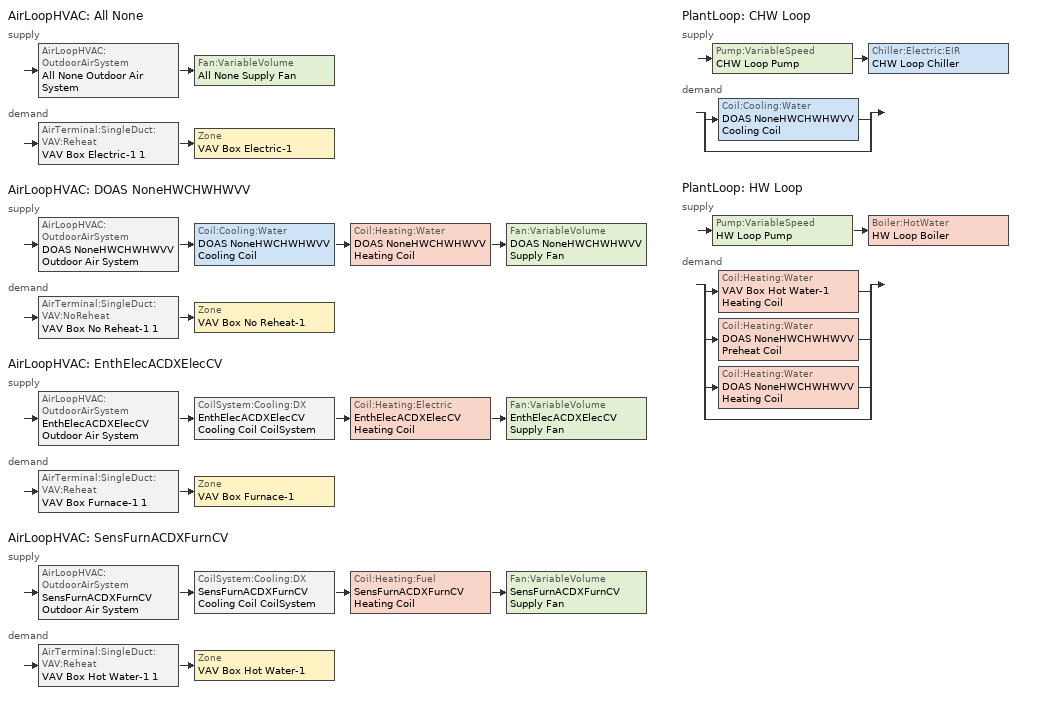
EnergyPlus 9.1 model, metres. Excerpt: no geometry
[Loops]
AirLoopHVAC 'All None'
 supply: AirLoopHVAC:OutdoorAirSystem 'All None Outdoor Air System' > Fan:VariableVolume 'All None Supply Fan'
 demand: AirTerminal:SingleDuct:VAV:Reheat 'VAV Box Electric-1 1' > Zone 'VAV Box Electric-1'
AirLoopHVAC 'DOAS NoneHWCHWHWVV'
 supply: AirLoopHVAC:OutdoorAirSystem 'DOAS NoneHWCHWHWVV Outdoor Air System' > Coil:Cooling:Water 'DOAS NoneHWCHWHWVV Cooling Coil' > Coil:Heating:Water 'DOAS NoneHWCHWHWVV Heating Coil' > Fan:VariableVolume 'DOAS NoneHWCHWHWVV Supply Fan'
 demand: AirTerminal:SingleDuct:VAV:NoReheat 'VAV Box No Reheat-1 1' > Zone 'VAV Box No Reheat-1'
AirLoopHVAC 'EnthElecACDXElecCV'
 supply: AirLoopHVAC:OutdoorAirSystem 'EnthElecACDXElecCV Outdoor Air System' > CoilSystem:Cooling:DX 'EnthElecACDXElecCV Cooling Coil CoilSystem' > Coil:Heating:Electric 'EnthElecACDXElecCV Heating Coil' > Fan:VariableVolume 'EnthElecACDXElecCV Supply Fan'
 demand: AirTerminal:SingleDuct:VAV:Reheat 'VAV Box Furnace-1 1' > Zone 'VAV Box Furnace-1'
AirLoopHVAC 'SensFurnACDXFurnCV'
 supply: AirLoopHVAC:OutdoorAirSystem 'SensFurnACDXFurnCV Outdoor Air System' > CoilSystem:Cooling:DX 'SensFurnACDXFurnCV Cooling Coil CoilSystem' > Coil:Heating:Fuel 'SensFurnACDXFurnCV Heating Coil' > Fan:VariableVolume 'SensFurnACDXFurnCV Supply Fan'
 demand: AirTerminal:SingleDuct:VAV:Reheat 'VAV Box Hot Water-1 1' > Zone 'VAV Box Hot Water-1'
PlantLoop 'CHW Loop'
 supply: Pump:VariableSpeed 'CHW Loop Pump' > Chiller:Electric:EIR 'CHW Loop Chiller'
 demand: split
  | Coil:Cooling:Water 'DOAS NoneHWCHWHWVV Cooling Coil'
  | bypass
PlantLoop 'HW Loop'
 supply: Pump:VariableSpeed 'HW Loop Pump' > Boiler:HotWater 'HW Loop Boiler'
 demand: split
  | Coil:Heating:Water 'VAV Box Hot Water-1 Heating Coil'
  | Coil:Heating:Water 'DOAS NoneHWCHWHWVV Preheat Coil'
  | Coil:Heating:Water 'DOAS NoneHWCHWHWVV Heating Coil'
  | bypass
[ZoneControl:Thermostat] Control Object Type 1=ThermostatSetpoint:DualSetpoint
Name | Zone or ZoneList | Control Type Schedule | Control Name 1
VAV Box Electric-1 Thermostat | VAV Box Electric-1 | VAV Box Electric-1 Thermostat Schedule | Thermostat Setpoint Dual Setpoint 2
VAV Box Furnace-1 Thermostat | VAV Box Furnace-1 | VAV Box Furnace-1 Thermostat Schedule | Thermostat Setpoint Dual Setpoint 3
VAV Box Hot Water-1 Thermostat | VAV Box Hot Water-1 | VAV Box Hot Water-1 Thermostat Schedule | Thermostat Setpoint Dual Setpoint 1
VAV Box No Reheat-1 Thermostat | VAV Box No Reheat-1 | VAV Box No Reheat-1 Thermostat Schedule | Thermostat Setpoint Dual Setpoint 4
[ThermostatSetpoint:DualSetpoint]
Name | Heating Setpoint Temperature Schedule | Cooling Setpoint Temperature Schedule
Thermostat Setpoint Dual Setpoint 2 | VAV Box Electric-1 Htg Setpoint Schedule with Setback | VAV Box Electric-1 Clg Setpoint Schedule with Setback
Thermostat Setpoint Dual Setpoint 3 | VAV Box Furnace-1 Htg Setpoint Schedule with Setback | VAV Box Furnace-1 Clg Setpoint Schedule with Setback
Thermostat Setpoint Dual Setpoint 1 | VAV Box Hot Water-1 Htg Setpoint Schedule with Setback | VAV Box Hot Water-1 Clg Setpoint Schedule with Setback
Thermostat Setpoint Dual Setpoint 4 | VAV Box No Reheat-1 Htg Setpoint Schedule with Setback | VAV Box No Reheat-1 Clg Setpoint Schedule with Setback
[AirTerminal:SingleDuct:VAV:Reheat] Availability Schedule=Always On Discrete; Maximum Air Flow Rate {m3/s}=Autosize; Zone Minimum Air Flow Input Method=Constant; Constant Minimum Air Flow Fraction=0.3; Fixed Minimum Air Flow Rate {m3/s}=0; Maximum Hot Water or Steam Flow Rate {m3/s}=Autosize; Minimum Hot Water or Steam Flow Rate {m3/s}=0; Convergence Tolerance=0.001; Damper Heating Action=Normal; Maximum Flow per Zone Floor Area During Reheat {m3/s-m2}=Autocalculate; Maximum Flow Fraction During Reheat=Autocalculate; Maximum Reheat Air Temperature {C}=35
Name | Reheat Coil | Design Specification Outdoor Air Object
VAV Box Electric-1 1 | VAV Box Electric-1 Heating Coil | Space 1_ventilation
VAV Box Furnace-1 1 | VAV Box Furnace-1 Heating Coil | Space 2_ventilation
VAV Box Hot Water-1 1 | VAV Box Hot Water-1 Heating Coil | Analytical Space 1_ventilation
[Coil:Heating:Electric] Availability Schedule=Always On Discrete; Efficiency=1; Nominal Capacity {W}=Autosize
VAV Box Electric-1 Heating Coil; PTAC Elec-1 Heating Coil; EnthElecACDXElecCV Preheat Coil; EnthElecACDXElecCV Heating Coil
[Zone equipment]
VAV Box Electric-1: VAV Box Electric-1 1
VAV Box Furnace-1: VAV Box Furnace-1 1
VAV Box Hot Water-1: VAV Box Hot Water-1 1
VAV Box No Reheat-1: VAV Box No Reheat-1 1, PTAC Elec-1
[Sizing:Zone] Zone Cooling Design Supply Air Temperature Input Method=SupplyAirTemperature; Zone Cooling Design Supply Air Temperature {C}=12.7778; Zone Cooling Design Supply Air Temperature Difference {deltaC}=11.11; Zone Heating Design Supply Air Temperature Input Method=SupplyAirTemperature; Zone Heating Design Supply Air Temperature {C}=40; Zone Heating Design Supply Air Temperature Difference {deltaC}=11.11; Zone Cooling Design Supply Air Humidity Ratio {kgWater/kgDryAir}=0.0085; Zone Heating Design Supply Air Humidity Ratio {kgWater/kgDryAir}=0.005; Cooling Design Air Flow Method=DesignDay; Cooling Design Air Flow Rate {m3/s}=0; Cooling Minimum Air Flow per Zone Floor Area {m3/s-m2}=0.000762; Cooling Minimum Air Flow {m3/s}=0; Cooling Minimum Air Flow Fraction=0; Heating Design Air Flow Method=DesignDay; Heating Design Air Flow Rate {m3/s}=0; Heating Maximum Air Flow per Zone Floor Area {m3/s-m2}=0.002032; Heating Maximum Air Flow {m3/s}=0.141576; Heating Maximum Air Flow Fraction=0.3
Name | Design Specification Outdoor Air Object | Design Specification Zone Air Distribution Object | Account for Dedicated Outdoor Air System | Dedicated Outdoor Air System Control Strategy | Dedicated Outdoor Air Low Setpoint Temperature for Design {C} | Dedicated Outdoor Air High Setpoint Temperature for Design {C}
VAV Box Electric-1 | Space 1_ventilation | VAV Box Electric-1 Design Spec Zone Air Dist | No
VAV Box Furnace-1 | Space 2_ventilation | VAV Box Furnace-1 Design Spec Zone Air Dist | No
VAV Box Hot Water-1 | Analytical Space 1_ventilation | VAV Box Hot Water-1 Design Spec Zone Air Dist | No
VAV Box No Reheat-1 | Space 3_ventilation | VAV Box No Reheat-1 Design Spec Zone Air Dist | Yes | ColdSupplyAir | 12.7778 | 15.5556
[DesignSpecification:ZoneAirDistribution] Zone Air Distribution Effectiveness in Cooling Mode=1; Zone Air Distribution Effectiveness in Heating Mode=1
VAV Box Electric-1 Design Spec Zone Air Dist; VAV Box Furnace-1 Design Spec Zone Air Dist; VAV Box Hot Water-1 Design Spec Zone Air Dist; VAV Box No Reheat-1 Design Spec Zone Air Dist
[Controller:MechanicalVentilation] Availability Schedule=Always On Discrete; Demand Controlled Ventilation=Yes; System Outdoor Air Method=ZoneSum
Name | Zone Name 1 | Design Specification Outdoor Air Object Name 1 | Design Specification Zone Air Distribution Object Name 1
All None Controller Mechanical Ventilation | VAV Box Electric-1 | Space 1_ventilation | VAV Box Electric-1 Design Spec Zone Air Dist
EnthElecACDXElecCV Controller Mechanical Ventilation | VAV Box Furnace-1 | Space 2_ventilation | VAV Box Furnace-1 Design Spec Zone Air Dist
SensFurnACDXFurnCV Controller Mechanical Ventilation | VAV Box Hot Water-1 | Analytical Space 1_ventilation | VAV Box Hot Water-1 Design Spec Zone Air Dist
DOAS NoneHWCHWHWVV Controller Mechanical Ventilation | VAV Box No Reheat-1 | Space 3_ventilation | VAV Box No Reheat-1 Design Spec Zone Air Dist
[DesignSpecification:OutdoorAir] Outdoor Air Method=Sum; Outdoor Air Flow per Zone {m3/s}=0; Outdoor Air Flow Air Changes per Hour {1/hr}=0
Name | Outdoor Air Flow per Person {m3/s-person} | Outdoor Air Flow per Zone Floor Area {m3/s-m2}
Space 1_ventilation | 0.00353961 | 0.0003048
Space 2_ventilation | 0.00353961 | 0.0009144
Analytical Space 1_ventilation; Space 3_ventilation | 0.00235974 | 0.0003048
[Coil:Heating:Fuel] Availability Schedule=Always On Discrete; Fuel Type=NaturalGas; Burner Efficiency=0.8; Nominal Capacity {W}=AutoSize; Parasitic Electric Load {W}=0; Parasitic Fuel Load {W}=0
VAV Box Furnace-1 Heating Coil; SensFurnACDXFurnCV Preheat Coil; SensFurnACDXFurnCV Heating Coil
[Coil:Heating:Water] Availability Schedule=Always On Discrete; U-Factor Times Area Value {W/K}=Autosize; Maximum Water Flow Rate {m3/s}=Autosize; Performance Input Method=UFactorTimesAreaAndDesignWaterFlowRate; Rated Capacity {W}=Autosize; Rated Inlet Water Temperature {C}=60; Rated Outlet Water Temperature {C}=43.3333; Rated Ratio for Air and Water Convection=0.5
Name | Rated Inlet Air Temperature {C} | Rated Outlet Air Temperature {C}
VAV Box Hot Water-1 Heating Coil | 12.7778 | 40
DOAS NoneHWCHWHWVV Preheat Coil | -17.4 | 4
DOAS NoneHWCHWHWVV Heating Coil | 4 | 15.5556
[AirTerminal:SingleDuct:VAV:NoReheat]
VAV Box No Reheat-1 1: Availability Schedule=Always On Discrete; Maximum Air Flow Rate {m3/s}=Autosize; Zone Minimum Air Flow Input Method=Constant; Constant Minimum Air Flow Fraction=0.3; Fixed Minimum Air Flow Rate {m3/s}=Autosize; Design Specification Outdoor Air Object=Space 3_ventilation
[ZoneHVAC:PackagedTerminalAirConditioner]
PTAC Elec-1: Availability Schedule=Always On Discrete; Cooling Supply Air Flow Rate {m3/s}=Autosize; Heating Supply Air Flow Rate {m3/s}=Autosize; No Load Supply Air Flow Rate {m3/s}=Autosize; Cooling Outdoor Air Flow Rate {m3/s}=Autosize; Heating Outdoor Air Flow Rate {m3/s}=Autosize; No Load Outdoor Air Flow Rate {m3/s}=Autosize; Supply Air Fan=PTAC Elec-1 + Fan; Heating Coil=PTAC Elec-1 Heating Coil; Cooling Coil=PTAC Elec-1 + Cooling Coil; Fan Placement=DrawThrough
[Fan:ConstantVolume]
PTAC Elec-1 + Fan: Availability Schedule=Always On Discrete; Fan Total Efficiency=0.7; Pressure Rise {Pa}=250; Maximum Flow Rate {m3/s}=AutoSize; Motor Efficiency=0.9; Motor In Airstream Fraction=1
[Coil:Cooling:DX:SingleSpeed] Availability Schedule=Always On Discrete; Gross Rated Total Cooling Capacity {W}=Autosize; Gross Rated Sensible Heat Ratio=Autosize; Gross Rated Cooling COP {W/W}=3; Rated Air Flow Rate {m3/s}=Autosize; Rated Evaporator Fan Power Per Volume Flow Rate {W/(m3/s)}=773.3; Condenser Type=AirCooled; Evaporative Condenser Effectiveness=0; Evaporative Condenser Air Flow Rate {m3/s}=Autosize; Evaporative Condenser Pump Rated Power Consumption {W}=Autosize; Crankcase Heater Capacity {W}=0; Maximum Outdoor Dry-Bulb Temperature for Crankcase Heater Operation {C}=0; Basin Heater Capacity {W/K}=0; Basin Heater Setpoint Temperature {C}=10
Name | Total Cooling Capacity Function of Temperature Curve | Total Cooling Capacity Function of Flow Fraction Curve | Energy Input Ratio Function of Temperature Curve | Energy Input Ratio Function of Flow Fraction Curve | Part Load Fraction Correlation Curve
PTAC Elec-1 + Cooling Coil | Curve Biquadratic 7 | Curve Quadratic 8 | Curve Biquadratic 8 | Curve Quadratic 9 | Curve Quadratic 10
EnthElecACDXElecCV Cooling Coil | Curve Biquadratic 3 | Curve Quadratic 2 | Curve Biquadratic 4 | Curve Quadratic 3 | Curve Quadratic 4
SensFurnACDXFurnCV Cooling Coil | Curve Biquadratic 5 | Curve Quadratic 5 | Curve Biquadratic 6 | Curve Quadratic 6 | Curve Quadratic 7
[AirLoopHVAC] Design Supply Air Flow Rate {m3/s}=AutoSize
All None; DOAS NoneHWCHWHWVV; EnthElecACDXElecCV; SensFurnACDXFurnCV
[Sizing:System] Design Outdoor Air Flow Rate {m3/s}=Autosize; Preheat Design Temperature {C}=4; Preheat Design Humidity Ratio {kgWater/kgDryAir}=0.005; Precool Design Temperature {C}=12.8; Precool Design Humidity Ratio {kgWater/kgDryAir}=0.008; Central Cooling Design Supply Air Temperature {C}=12.7778; Type of Zone Sum to Use=Coincident; Central Cooling Design Supply Air Humidity Ratio {kgWater/kgDryAir}=0.0085; Central Heating Design Supply Air Humidity Ratio {kgWater/kgDryAir}=0.005; Cooling Supply Air Flow Rate Method=DesignDay; Cooling Supply Air Flow Rate {m3/s}=0; Cooling Supply Air Flow Rate Per Floor Area {m3/s-m2}=0.00996765; Cooling Fraction of Autosized Cooling Supply Air Flow Rate=1; Cooling Supply Air Flow Rate Per Unit Cooling Capacity {m3/s-W}=3.94755e-05; Heating Supply Air Flow Rate Method=DesignDay; Heating Supply Air Flow Rate {m3/s}=0; Heating Supply Air Flow Rate Per Floor Area {m3/s-m2}=0.00996765; Heating Fraction of Autosized Heating Supply Air Flow Rate=1; Heating Fraction of Autosized Cooling Supply Air Flow Rate=1; Heating Supply Air Flow Rate Per Unit Heating Capacity {m3/s-W}=3.15882e-05; System Outdoor Air Method=ZoneSum; Zone Maximum Outdoor Air Fraction=1; Cooling Design Capacity Method=CoolingDesignCapacity; Cooling Design Capacity {W}=Autosize; Cooling Design Capacity Per Floor Area {W/m2}=234.7; Fraction of Autosized Cooling Design Capacity=1; Heating Design Capacity Method=HeatingDesignCapacity; Heating Design Capacity {W}=Autosize; Heating Design Capacity Per Floor Area {W/m2}=157; Fraction of Autosized Heating Design Capacity=1; Central Cooling Capacity Control Method=OnOff
Name | Type of Load to Size On | Central Heating Maximum System Air Flow Ratio | Central Heating Design Supply Air Temperature {C} | 100% Outdoor Air in Cooling | 100% Outdoor Air in Heating
All None; EnthElecACDXElecCV; SensFurnACDXFurnCV | Sensible | 0.3 | 12.7778 | No | No
DOAS NoneHWCHWHWVV | VentilationRequirement | Autosize | 15.5556 | Yes | Yes
[Controller:OutdoorAir] Minimum Outdoor Air Flow Rate {m3/s}=0; Maximum Outdoor Air Flow Rate {m3/s}=Autosize; Economizer Control Action Type=ModulateFlow; Economizer Maximum Limit Dry-Bulb Temperature {C}=28; Economizer Maximum Limit Enthalpy {J/kg}=64000; Economizer Minimum Limit Dry-Bulb Temperature {C}=-100; Lockout Type=NoLockout; Minimum Limit Type=FixedMinimum; High Humidity Control=No; Control High Indoor Humidity Based on Outdoor Humidity Ratio=Yes; Heat Recovery Bypass Control Type=BypassWhenWithinEconomizerLimits
Name | Economizer Control Type | Mechanical Ventilation Controller | Minimum Fraction of Outdoor Air Schedule
All None Controller Outdoor Air | DifferentialEnthalpy | All None Controller Mechanical Ventilation
DOAS NoneHWCHWHWVV Controller Outdoor Air | NoEconomizer | DOAS NoneHWCHWHWVV Controller Mechanical Ventilation | Always On Discrete
EnthElecACDXElecCV Controller Outdoor Air | DifferentialEnthalpy | EnthElecACDXElecCV Controller Mechanical Ventilation
SensFurnACDXFurnCV Controller Outdoor Air | DifferentialEnthalpy | SensFurnACDXFurnCV Controller Mechanical Ventilation
[SetpointManager:MixedAir] Control Variable=Temperature
Node 24 OS Default SPM; Node 60 OS Default SPM; Node 59 OS Default SPM; Node 58 OS Default SPM; Node 37 OS Default SPM; Node 34 OS Default SPM; Node 33 OS Default SPM; Node 32 OS Default SPM; Node 50 OS Default SPM; Node 47 OS Default SPM; Node 46 OS Default SPM; Node 45 OS Default SPM
[Fan:VariableVolume] Fan Total Efficiency=0.6; Pressure Rise {Pa}=996; Maximum Flow Rate {m3/s}=AutoSize; Fan Power Minimum Flow Rate Input Method=FixedFlowRate; Fan Power Minimum Flow Fraction=0.3; Fan Power Minimum Air Flow Rate {m3/s}=0; Motor Efficiency=0.94; Motor In Airstream Fraction=1; Fan Power Coefficient 1=0.0407599; Fan Power Coefficient 2=0.088045; Fan Power Coefficient 3=-0.0729261; Fan Power Coefficient 4=0.94374; Fan Power Coefficient 5=0
Name | Availability Schedule
All None Supply Fan | All None Occ Sch
DOAS NoneHWCHWHWVV Supply Fan | DOAS NoneHWCHWHWVV Occ Sch
EnthElecACDXElecCV Supply Fan | EnthElecACDXElecCV Occ Sch
SensFurnACDXFurnCV Supply Fan | SensFurnACDXFurnCV Occ Sch
[SetpointManager:Warmest] Control Variable=Temperature; Minimum Setpoint Temperature {C}=12.7778; Maximum Setpoint Temperature {C}=18.33333; Strategy=MaximumTemperature
Name | HVAC Air Loop
All None Setpoint Manager | All None
EnthElecACDXElecCV Setpoint Manager | EnthElecACDXElecCV
SensFurnACDXFurnCV Setpoint Manager | SensFurnACDXFurnCV
[Controller:WaterCoil] Control Variable=Temperature; Actuator Variable=Flow; Controller Convergence Tolerance {deltaC}=Autosize; Maximum Actuated Flow {m3/s}=Autosize; Minimum Actuated Flow {m3/s}=0
Name | Action
Controller Water Coil 2 | Reverse
Controller Water Coil 3; Controller Water Coil 1 | Normal
[SetpointManager:Scheduled] Control Variable=Temperature
Name | Schedule
Setpoint Manager Scheduled 3 | Schedule Constant 3
DOAS NoneHWCHWHWVV Setpoint Manager | DOAS NoneHWCHWHWVV Air Supply Temperature Schedule
Setpoint Manager Scheduled 1 | Schedule Constant 1
Setpoint Manager Scheduled 2 | Schedule Constant 2
CHW Loop Setpoint Manager | CHW Loop Temp Schedule
HW Loop Setpoint Manager | HW Loop Temp Schedule
[Coil:Cooling:Water]
DOAS NoneHWCHWHWVV Cooling Coil: Availability Schedule=Always On Discrete; Design Water Flow Rate {m3/s}=Autosize; Design Air Flow Rate {m3/s}=Autosize; Design Inlet Water Temperature {C}=Autosize; Design Inlet Air Temperature {C}=Autosize; Design Outlet Air Temperature {C}=Autosize; Design Inlet Air Humidity Ratio {kgWater/kgDryAir}=Autosize; Design Outlet Air Humidity Ratio {kgWater/kgDryAir}=Autosize; Type of Analysis=SimpleAnalysis; Heat Exchanger Configuration=CrossFlow
[HeatExchanger:AirToAir:SensibleAndLatent] Availability Schedule=Always On Discrete; Nominal Supply Air Flow Rate {m3/s}=Autosize; Sensible Effectiveness at 100% Heating Air Flow=0.76; Sensible Effectiveness at 75% Heating Air Flow=0.81; Sensible Effectiveness at 100% Cooling Air Flow=0.76; Sensible Effectiveness at 75% Cooling Air Flow=0.81; Nominal Electric Power {W}=0; Supply Air Outlet Temperature Control=Yes; Heat Exchanger Type=Plate; Frost Control Type=None; Threshold Temperature {C}=1.7; Economizer Lockout=Yes
Name | Latent Effectiveness at 100% Heating Air Flow | Latent Effectiveness at 75% Heating Air Flow | Latent Effectiveness at 100% Cooling Air Flow | Latent Effectiveness at 75% Cooling Air Flow
EnthElecACDXElecCV Heat Exchanger | 0.68 | 0.73 | 0.68 | 0.73
SensFurnACDXFurnCV Heat Exchanger | 0 | 0 | 0 | 0
[CoilSystem:Cooling:DX] Availability Schedule=Always On Discrete
Name | Cooling Coil
EnthElecACDXElecCV Cooling Coil CoilSystem | EnthElecACDXElecCV Cooling Coil
SensFurnACDXFurnCV Cooling Coil CoilSystem | SensFurnACDXFurnCV Cooling Coil
[PlantLoop] Fluid Type=Water; Maximum Loop Temperature {C}=100; Minimum Loop Temperature {C}=0; Maximum Loop Flow Rate {m3/s}=Autosize; Minimum Loop Flow Rate {m3/s}=0; Plant Loop Volume {m3}=Autocalculate; Load Distribution Scheme=Optimal; Plant Loop Demand Calculation Scheme=SingleSetpoint
Name | Plant Equipment Operation Scheme
CHW Loop | CHW Loop Operation Schemes
HW Loop | HW Loop Operation Schemes
[Sizing:Plant] Sizing Option=NonCoincident; Zone Timesteps in Averaging Window=1; Coincident Sizing Factor Mode=None
Name | Loop Type | Design Loop Exit Temperature {C} | Loop Design Temperature Difference {deltaC}
CHW Loop | Cooling | 6.666667 | 8.88889
HW Loop | Heating | 60 | 16.6667
[Pump:VariableSpeed] Design Maximum Flow Rate {m3/s}=Autosize; Design Pump Head {Pa}=179344; Design Power Consumption {W}=Autosize; Motor Efficiency=0.9; Fraction of Motor Inefficiencies to Fluid Stream=0; Coefficient 1 of the Part Load Performance Curve=0; Coefficient 4 of the Part Load Performance Curve=0; Design Minimum Flow Rate {m3/s}=0; Pump Control Type=Intermittent; Skin Loss Radiative Fraction=0.5; Design Power Sizing Method=PowerPerFlowPerPressure; Design Electric Power per Unit Flow Rate {W/(m3/s)}=348701.1; Design Shaft Power per Unit Flow Rate per Unit Head=1.28205; Design Minimum Flow Rate Fraction=0
Name | Coefficient 2 of the Part Load Performance Curve | Coefficient 3 of the Part Load Performance Curve
CHW Loop Pump | 0 | 1
HW Loop Pump | 1 | 0
[Chiller:Electric:EIR]
CHW Loop Chiller: Reference Capacity {W}=Autosize; Reference COP {W/W}=5.5; Reference Leaving Chilled Water Temperature {C}=6.666667; Reference Entering Condenser Fluid Temperature {C}=35; Reference Chilled Water Flow Rate {m3/s}=Autosize; Reference Condenser Fluid Flow Rate {m3/s}=Autosize; Cooling Capacity Function of Temperature Curve=Curve Biquadratic 1; Electric Input to Cooling Output Ratio Function of Temperature Curve=Curve Biquadratic 2; Electric Input to Cooling Output Ratio Function of Part Load Ratio Curve=Curve Quadratic 1; Minimum Part Load Ratio=0.15; Maximum Part Load Ratio=1; Optimum Part Load Ratio=1; Minimum Unloading Ratio=0.25; Condenser Type=AirCooled; Condenser Fan Power Ratio {W/W}=0; Fraction of Compressor Electric Consumption Rejected by Condenser=1; Leaving Chilled Water Lower Temperature Limit {C}=2; Chiller Flow Mode=LeavingSetpointModulated; Sizing Factor=1
[PlantEquipmentOperationSchemes] Control Scheme Schedule Name 1=Always On Discrete
Name | Control Scheme Object Type 1 | Control Scheme Name 1
CHW Loop Operation Schemes | PlantEquipmentOperation:CoolingLoad | CHW Loop Cooling Operation Scheme
HW Loop Operation Schemes | PlantEquipmentOperation:HeatingLoad | HW Loop Heating Operation Scheme
[PlantEquipmentOperation:CoolingLoad]
CHW Loop Cooling Operation Scheme: Load Range Lower Limit 1 {W}=0; Load Range Upper Limit 1 {W}=1000000000; Range Equipment List Name 1=CHW Loop Cooling Equipment List
[PlantEquipmentList]
CHW Loop Cooling Equipment List: Chiller:Electric:EIR, CHW Loop Chiller
HW Loop Heating Equipment List: Boiler:HotWater, HW Loop Boiler
[Boiler:HotWater]
HW Loop Boiler: Fuel Type=NaturalGas; Nominal Capacity {W}=Autosize; Nominal Thermal Efficiency=0.92; Efficiency Curve Temperature Evaluation Variable=LeavingBoiler; Design Water Flow Rate {m3/s}=Autosize; Minimum Part Load Ratio=0; Maximum Part Load Ratio=1.2; Optimum Part Load Ratio=1; Water Outlet Upper Temperature Limit {C}=95; Boiler Flow Mode=LeavingSetpointModulated; Parasitic Electric Load {W}=0; Sizing Factor=1
[PlantEquipmentOperation:HeatingLoad]
HW Loop Heating Operation Scheme: Load Range Lower Limit 1 {W}=0; Load Range Upper Limit 1 {W}=1000000000; Range Equipment List Name 1=HW Loop Heating Equipment List
[Schedule:Day:Interval]
Schedule Day 59; Schedule Day 58; Schedule Day 57; Schedule Day 61; Schedule Day 60; Schedule Day 37; Schedule Day 36; Schedule Day 35; Schedule Day 39; Schedule Day 38; Schedule Day 103; Schedule Day 102; Schedule Day 101; Schedule Day 105; Schedule Day 104: No, 05:30, 18.3333, 22:00, 21.1111, 24:00, 18.3333
Schedule Day 56; Schedule Day 78; Schedule Day 34; Schedule Day 100: No, 05:30, 18.3333, 16:00, 21.1111, 24:00, 18.3333
Schedule Day 55; Schedule Day 77; Schedule Day 33; Schedule Day 99: No, 24:00, 18.3333
Schedule Day 52; htg_VAV Box Electric-1 Summer Design Day; htg_VAV Box Electric-1 Winter Design Day; Schedule Day 74; htg_VAV Box Furnace-1 Summer Design Day; htg_VAV Box Furnace-1 Winter Design Day; Schedule Day 30; htg_VAV Box Hot Water-1 Summer Design Day; htg_VAV Box Hot Water-1 Winter Design Day; Schedule Day 96; htg_VAV Box No Reheat-1 Summer Design Day; htg_VAV Box No Reheat-1 Winter Design Day: No, 24:00, 21.1111
Schedule Day 69; Schedule Day 68; Schedule Day 67; Schedule Day 71; Schedule Day 70; Schedule Day 47; Schedule Day 46; Schedule Day 45; Schedule Day 49; Schedule Day 48; Schedule Day 113; Schedule Day 112; Schedule Day 111; Schedule Day 115; Schedule Day 114: No, 05:30, 26.1111, 22:00, 23.3333, 24:00, 26.1111
Schedule Day 66; Schedule Day 88; Schedule Day 44; Schedule Day 110: No, 05:30, 26.1111, 16:00, 23.3333, 24:00, 26.1111
Schedule Day 65; Schedule Day 87; Schedule Day 43; Schedule Day 109: No, 24:00, 26.1111
Schedule Day 62; clg_VAV Box Electric-1 Summer Design Day; clg_VAV Box Electric-1 Winter Design Day; Schedule Day 84; clg_VAV Box Furnace-1 Summer Design Day; clg_VAV Box Furnace-1 Winter Design Day; Schedule Day 40; clg_VAV Box Hot Water-1 Summer Design Day; clg_VAV Box Hot Water-1 Winter Design Day; Schedule Day 106; clg_VAV Box No Reheat-1 Summer Design Day; clg_VAV Box No Reheat-1 Winter Design Day: No, 24:00, 23.3333
Schedule Day 81; Schedule Day 80; Schedule Day 79; Schedule Day 83; Schedule Day 82: No, 01:30, 21.1111, 07:00, 18.3333, 24:00, 21.1111
Schedule Day 91; Schedule Day 90; Schedule Day 89; Schedule Day 93; Schedule Day 92: No, 01:30, 23.3333, 07:00, 26.1111, 24:00, 23.3333
All None Occ Sch Default; All None Occ Sch Summer Design Day; All None Occ Sch Winter Design Day; DOAS NoneHWCHWHWVV Occ Sch Default; DOAS NoneHWCHWHWVV Occ Sch Summer Design Day; DOAS NoneHWCHWHWVV Occ Sch Winter Design Day; EnthElecACDXElecCV Occ Sch Default; EnthElecACDXElecCV Occ Sch Summer Design Day; EnthElecACDXElecCV Occ Sch Winter Design Day; SensFurnACDXFurnCV Occ Sch Default; SensFurnACDXFurnCV Occ Sch Summer Design Day; SensFurnACDXFurnCV Occ Sch Winter Design Day: No, 24:00, 1
All None Occ Sch Friday; All None Occ Sch Monday; All None Occ Sch Thursday; All None Occ Sch Tuesday; All None Occ Sch Wednesday; DOAS NoneHWCHWHWVV Occ Sch Friday; DOAS NoneHWCHWHWVV Occ Sch Monday; DOAS NoneHWCHWHWVV Occ Sch Thursday; DOAS NoneHWCHWHWVV Occ Sch Tuesday; DOAS NoneHWCHWHWVV Occ Sch Wednesday; SensFurnACDXFurnCV Occ Sch Friday; SensFurnACDXFurnCV Occ Sch Monday; SensFurnACDXFurnCV Occ Sch Thursday; SensFurnACDXFurnCV Occ Sch Tuesday; SensFurnACDXFurnCV Occ Sch Wednesday: No, 07:00, 0, 22:00, 1, 24:00, 0
All None Occ Sch Saturday; DOAS NoneHWCHWHWVV Occ Sch Saturday; EnthElecACDXElecCV Occ Sch Saturday; SensFurnACDXFurnCV Occ Sch Saturday: No, 07:00, 0, 16:00, 1, 24:00, 0
All None Occ Sch Sunday; DOAS NoneHWCHWHWVV Occ Sch Sunday; EnthElecACDXElecCV Occ Sch Sunday; SensFurnACDXFurnCV Occ Sch Sunday: No, 24:00, 0
CHW Loop Schedule Default: No, 24:00, 6.666667
DOAS NoneHWCHWHWVV Air Supply Temperature Schedule Default: No, 24:00, 12.7778
EnthElecACDXElecCV Occ Sch Friday; EnthElecACDXElecCV Occ Sch Monday; EnthElecACDXElecCV Occ Sch Thursday; EnthElecACDXElecCV Occ Sch Tuesday; EnthElecACDXElecCV Occ Sch Wednesday: No, 03:00, 1, 07:00, 0, 24:00, 1
HW Loop Schedule Default: No, 24:00, 60
[Schedule:Week:Daily]
VAV Box Electric-1 Htg Setpoint Schedule with Setback Week Rule - Jan1-Jan4: Schedule Day 52, Schedule Day 52, Schedule Day 52, Schedule Day 59, Schedule Day 58, Schedule Day 57, Schedule Day 56, Schedule Day 52, htg_VAV Box Electric-1 Summer Design Day, htg_VAV Box Electric-1 Winter Design Day, Schedule Day 52, Schedule Day 52
VAV Box Electric-1 Htg Setpoint Schedule with Setback Week Rule - Jan5-Dec31: Schedule Day 55, Schedule Day 61, Schedule Day 60, Schedule Day 59, Schedule Day 58, Schedule Day 57, Schedule Day 56, Schedule Day 52, htg_VAV Box Electric-1 Summer Design Day, htg_VAV Box Electric-1 Winter Design Day, Schedule Day 52, Schedule Day 52
VAV Box Electric-1 Clg Setpoint Schedule with Setback Week Rule - Jan1-Jan4: Schedule Day 62, Schedule Day 62, Schedule Day 62, Schedule Day 69, Schedule Day 68, Schedule Day 67, Schedule Day 66, Schedule Day 62, clg_VAV Box Electric-1 Summer Design Day, clg_VAV Box Electric-1 Winter Design Day, Schedule Day 62, Schedule Day 62
VAV Box Electric-1 Clg Setpoint Schedule with Setback Week Rule - Jan5-Dec31: Schedule Day 65, Schedule Day 71, Schedule Day 70, Schedule Day 69, Schedule Day 68, Schedule Day 67, Schedule Day 66, Schedule Day 62, clg_VAV Box Electric-1 Summer Design Day, clg_VAV Box Electric-1 Winter Design Day, Schedule Day 62, Schedule Day 62
VAV Box Furnace-1 Htg Setpoint Schedule with Setback Week Rule - Jan1-Jan4: Schedule Day 74, Schedule Day 74, Schedule Day 74, Schedule Day 81, Schedule Day 80, Schedule Day 79, Schedule Day 78, Schedule Day 74, htg_VAV Box Furnace-1 Summer Design Day, htg_VAV Box Furnace-1 Winter Design Day, Schedule Day 74, Schedule Day 74
VAV Box Furnace-1 Htg Setpoint Schedule with Setback Week Rule - Jan5-Dec31: Schedule Day 77, Schedule Day 83, Schedule Day 82, Schedule Day 81, Schedule Day 80, Schedule Day 79, Schedule Day 78, Schedule Day 74, htg_VAV Box Furnace-1 Summer Design Day, htg_VAV Box Furnace-1 Winter Design Day, Schedule Day 74, Schedule Day 74
VAV Box Furnace-1 Clg Setpoint Schedule with Setback Week Rule - Jan1-Jan4: Schedule Day 84, Schedule Day 84, Schedule Day 84, Schedule Day 91, Schedule Day 90, Schedule Day 89, Schedule Day 88, Schedule Day 84, clg_VAV Box Furnace-1 Summer Design Day, clg_VAV Box Furnace-1 Winter Design Day, Schedule Day 84, Schedule Day 84
VAV Box Furnace-1 Clg Setpoint Schedule with Setback Week Rule - Jan5-Dec31: Schedule Day 87, Schedule Day 93, Schedule Day 92, Schedule Day 91, Schedule Day 90, Schedule Day 89, Schedule Day 88, Schedule Day 84, clg_VAV Box Furnace-1 Summer Design Day, clg_VAV Box Furnace-1 Winter Design Day, Schedule Day 84, Schedule Day 84
VAV Box Hot Water-1 Htg Setpoint Schedule with Setback Week Rule - Jan1-Jan4: Schedule Day 30, Schedule Day 30, Schedule Day 30, Schedule Day 37, Schedule Day 36, Schedule Day 35, Schedule Day 34, Schedule Day 30, htg_VAV Box Hot Water-1 Summer Design Day, htg_VAV Box Hot Water-1 Winter Design Day, Schedule Day 30, Schedule Day 30
VAV Box Hot Water-1 Htg Setpoint Schedule with Setback Week Rule - Jan5-Dec31: Schedule Day 33, Schedule Day 39, Schedule Day 38, Schedule Day 37, Schedule Day 36, Schedule Day 35, Schedule Day 34, Schedule Day 30, htg_VAV Box Hot Water-1 Summer Design Day, htg_VAV Box Hot Water-1 Winter Design Day, Schedule Day 30, Schedule Day 30
VAV Box Hot Water-1 Clg Setpoint Schedule with Setback Week Rule - Jan1-Jan4: Schedule Day 40, Schedule Day 40, Schedule Day 40, Schedule Day 47, Schedule Day 46, Schedule Day 45, Schedule Day 44, Schedule Day 40, clg_VAV Box Hot Water-1 Summer Design Day, clg_VAV Box Hot Water-1 Winter Design Day, Schedule Day 40, Schedule Day 40
VAV Box Hot Water-1 Clg Setpoint Schedule with Setback Week Rule - Jan5-Dec31: Schedule Day 43, Schedule Day 49, Schedule Day 48, Schedule Day 47, Schedule Day 46, Schedule Day 45, Schedule Day 44, Schedule Day 40, clg_VAV Box Hot Water-1 Summer Design Day, clg_VAV Box Hot Water-1 Winter Design Day, Schedule Day 40, Schedule Day 40
VAV Box No Reheat-1 Htg Setpoint Schedule with Setback Week Rule - Jan1-Jan4: Schedule Day 96, Schedule Day 96, Schedule Day 96, Schedule Day 103, Schedule Day 102, Schedule Day 101, Schedule Day 100, Schedule Day 96, htg_VAV Box No Reheat-1 Summer Design Day, htg_VAV Box No Reheat-1 Winter Design Day, Schedule Day 96, Schedule Day 96
VAV Box No Reheat-1 Htg Setpoint Schedule with Setback Week Rule - Jan5-Dec31: Schedule Day 99, Schedule Day 105, Schedule Day 104, Schedule Day 103, Schedule Day 102, Schedule Day 101, Schedule Day 100, Schedule Day 96, htg_VAV Box No Reheat-1 Summer Design Day, htg_VAV Box No Reheat-1 Winter Design Day, Schedule Day 96, Schedule Day 96
VAV Box No Reheat-1 Clg Setpoint Schedule with Setback Week Rule - Jan1-Jan4: Schedule Day 106, Schedule Day 106, Schedule Day 106, Schedule Day 113, Schedule Day 112, Schedule Day 111, Schedule Day 110, Schedule Day 106, clg_VAV Box No Reheat-1 Summer Design Day, clg_VAV Box No Reheat-1 Winter Design Day, Schedule Day 106, Schedule Day 106
VAV Box No Reheat-1 Clg Setpoint Schedule with Setback Week Rule - Jan5-Dec31: Schedule Day 109, Schedule Day 115, Schedule Day 114, Schedule Day 113, Schedule Day 112, Schedule Day 111, Schedule Day 110, Schedule Day 106, clg_VAV Box No Reheat-1 Summer Design Day, clg_VAV Box No Reheat-1 Winter Design Day, Schedule Day 106, Schedule Day 106
All None Occ Sch Week Rule - Jan1-Jan4: All None Occ Sch Default, All None Occ Sch Default, All None Occ Sch Default, All None Occ Sch Wednesday, All None Occ Sch Thursday, All None Occ Sch Friday, All None Occ Sch Saturday, All None Occ Sch Default, All None Occ Sch Summer Design Day, All None Occ Sch Winter Design Day, All None Occ Sch Default, All None Occ Sch Default
All None Occ Sch Week Rule - Jan5-Dec31: All None Occ Sch Sunday, All None Occ Sch Monday, All None Occ Sch Tuesday, All None Occ Sch Wednesday, All None Occ Sch Thursday, All None Occ Sch Friday, All None Occ Sch Saturday, All None Occ Sch Default, All None Occ Sch Summer Design Day, All None Occ Sch Winter Design Day, All None Occ Sch Default, All None Occ Sch Default
CHW Loop Temp Schedule Week Rule - Jan1-Dec31: CHW Loop Schedule Default, CHW Loop Schedule Default, CHW Loop Schedule Default, CHW Loop Schedule Default, CHW Loop Schedule Default, CHW Loop Schedule Default, CHW Loop Schedule Default, CHW Loop Schedule Default, CHW Loop Schedule Default, CHW Loop Schedule Default, CHW Loop Schedule Default, CHW Loop Schedule Default
DOAS NoneHWCHWHWVV Air Supply Temperature Schedule Week Rule - Jan1-Dec31: DOAS NoneHWCHWHWVV Air Supply Temperature Schedule Default, DOAS NoneHWCHWHWVV Air Supply Temperature Schedule Default, DOAS NoneHWCHWHWVV Air Supply Temperature Schedule Default, DOAS NoneHWCHWHWVV Air Supply Temperature Schedule Default, DOAS NoneHWCHWHWVV Air Supply Temperature Schedule Default, DOAS NoneHWCHWHWVV Air Supply Temperature Schedule Default, DOAS NoneHWCHWHWVV Air Supply Temperature Schedule Default, DOAS NoneHWCHWHWVV Air Supply Temperature Schedule Default, DOAS NoneHWCHWHWVV Air Supply Temperature Schedule Default, DOAS NoneHWCHWHWVV Air Supply Temperature Schedule Default, DOAS NoneHWCHWHWVV Air Supply Temperature Schedule Default, DOAS NoneHWCHWHWVV Air Supply Temperature Schedule Default
DOAS NoneHWCHWHWVV Occ Sch Week Rule - Jan1-Jan4: DOAS NoneHWCHWHWVV Occ Sch Default, DOAS NoneHWCHWHWVV Occ Sch Default, DOAS NoneHWCHWHWVV Occ Sch Default, DOAS NoneHWCHWHWVV Occ Sch Wednesday, DOAS NoneHWCHWHWVV Occ Sch Thursday, DOAS NoneHWCHWHWVV Occ Sch Friday, DOAS NoneHWCHWHWVV Occ Sch Saturday, DOAS NoneHWCHWHWVV Occ Sch Default, DOAS NoneHWCHWHWVV Occ Sch Summer Design Day, DOAS NoneHWCHWHWVV Occ Sch Winter Design Day, DOAS NoneHWCHWHWVV Occ Sch Default, DOAS NoneHWCHWHWVV Occ Sch Default
DOAS NoneHWCHWHWVV Occ Sch Week Rule - Jan5-Dec31: DOAS NoneHWCHWHWVV Occ Sch Sunday, DOAS NoneHWCHWHWVV Occ Sch Monday, DOAS NoneHWCHWHWVV Occ Sch Tuesday, DOAS NoneHWCHWHWVV Occ Sch Wednesday, DOAS NoneHWCHWHWVV Occ Sch Thursday, DOAS NoneHWCHWHWVV Occ Sch Friday, DOAS NoneHWCHWHWVV Occ Sch Saturday, DOAS NoneHWCHWHWVV Occ Sch Default, DOAS NoneHWCHWHWVV Occ Sch Summer Design Day, DOAS NoneHWCHWHWVV Occ Sch Winter Design Day, DOAS NoneHWCHWHWVV Occ Sch Default, DOAS NoneHWCHWHWVV Occ Sch Default
EnthElecACDXElecCV Occ Sch Week Rule - Jan1-Jan4: EnthElecACDXElecCV Occ Sch Default, EnthElecACDXElecCV Occ Sch Default, EnthElecACDXElecCV Occ Sch Default, EnthElecACDXElecCV Occ Sch Wednesday, EnthElecACDXElecCV Occ Sch Thursday, EnthElecACDXElecCV Occ Sch Friday, EnthElecACDXElecCV Occ Sch Saturday, EnthElecACDXElecCV Occ Sch Default, EnthElecACDXElecCV Occ Sch Summer Design Day, EnthElecACDXElecCV Occ Sch Winter Design Day, EnthElecACDXElecCV Occ Sch Default, EnthElecACDXElecCV Occ Sch Default
EnthElecACDXElecCV Occ Sch Week Rule - Jan5-Dec31: EnthElecACDXElecCV Occ Sch Sunday, EnthElecACDXElecCV Occ Sch Monday, EnthElecACDXElecCV Occ Sch Tuesday, EnthElecACDXElecCV Occ Sch Wednesday, EnthElecACDXElecCV Occ Sch Thursday, EnthElecACDXElecCV Occ Sch Friday, EnthElecACDXElecCV Occ Sch Saturday, EnthElecACDXElecCV Occ Sch Default, EnthElecACDXElecCV Occ Sch Summer Design Day, EnthElecACDXElecCV Occ Sch Winter Design Day, EnthElecACDXElecCV Occ Sch Default, EnthElecACDXElecCV Occ Sch Default
HW Loop Temp Schedule Week Rule - Jan1-Dec31: HW Loop Schedule Default, HW Loop Schedule Default, HW Loop Schedule Default, HW Loop Schedule Default, HW Loop Schedule Default, HW Loop Schedule Default, HW Loop Schedule Default, HW Loop Schedule Default, HW Loop Schedule Default, HW Loop Schedule Default, HW Loop Schedule Default, HW Loop Schedule Default
SensFurnACDXFurnCV Occ Sch Week Rule - Jan1-Jan4: SensFurnACDXFurnCV Occ Sch Default, SensFurnACDXFurnCV Occ Sch Default, SensFurnACDXFurnCV Occ Sch Default, SensFurnACDXFurnCV Occ Sch Wednesday, SensFurnACDXFurnCV Occ Sch Thursday, SensFurnACDXFurnCV Occ Sch Friday, SensFurnACDXFurnCV Occ Sch Saturday, SensFurnACDXFurnCV Occ Sch Default, SensFurnACDXFurnCV Occ Sch Summer Design Day, SensFurnACDXFurnCV Occ Sch Winter Design Day, SensFurnACDXFurnCV Occ Sch Default, SensFurnACDXFurnCV Occ Sch Default
SensFurnACDXFurnCV Occ Sch Week Rule - Jan5-Dec31: SensFurnACDXFurnCV Occ Sch Sunday, SensFurnACDXFurnCV Occ Sch Monday, SensFurnACDXFurnCV Occ Sch Tuesday, SensFurnACDXFurnCV Occ Sch Wednesday, SensFurnACDXFurnCV Occ Sch Thursday, SensFurnACDXFurnCV Occ Sch Friday, SensFurnACDXFurnCV Occ Sch Saturday, SensFurnACDXFurnCV Occ Sch Default, SensFurnACDXFurnCV Occ Sch Summer Design Day, SensFurnACDXFurnCV Occ Sch Winter Design Day, SensFurnACDXFurnCV Occ Sch Default, SensFurnACDXFurnCV Occ Sch Default
[Schedule:Year]
VAV Box Electric-1 Htg Setpoint Schedule with Setback: VAV Box Electric-1 Htg Setpoint Schedule with Setback Week Rule - Jan1-Jan4, 1, 1, 1, 4, VAV Box Electric-1 Htg Setpoint Schedule with Setback Week Rule - Jan5-Dec31, 1, 5, 12, 31
VAV Box Electric-1 Clg Setpoint Schedule with Setback: VAV Box Electric-1 Clg Setpoint Schedule with Setback Week Rule - Jan1-Jan4, 1, 1, 1, 4, VAV Box Electric-1 Clg Setpoint Schedule with Setback Week Rule - Jan5-Dec31, 1, 5, 12, 31
VAV Box Furnace-1 Htg Setpoint Schedule with Setback: VAV Box Furnace-1 Htg Setpoint Schedule with Setback Week Rule - Jan1-Jan4, 1, 1, 1, 4, VAV Box Furnace-1 Htg Setpoint Schedule with Setback Week Rule - Jan5-Dec31, 1, 5, 12, 31
VAV Box Furnace-1 Clg Setpoint Schedule with Setback: VAV Box Furnace-1 Clg Setpoint Schedule with Setback Week Rule - Jan1-Jan4, 1, 1, 1, 4, VAV Box Furnace-1 Clg Setpoint Schedule with Setback Week Rule - Jan5-Dec31, 1, 5, 12, 31
VAV Box Hot Water-1 Htg Setpoint Schedule with Setback: VAV Box Hot Water-1 Htg Setpoint Schedule with Setback Week Rule - Jan1-Jan4, 1, 1, 1, 4, VAV Box Hot Water-1 Htg Setpoint Schedule with Setback Week Rule - Jan5-Dec31, 1, 5, 12, 31
VAV Box Hot Water-1 Clg Setpoint Schedule with Setback: VAV Box Hot Water-1 Clg Setpoint Schedule with Setback Week Rule - Jan1-Jan4, 1, 1, 1, 4, VAV Box Hot Water-1 Clg Setpoint Schedule with Setback Week Rule - Jan5-Dec31, 1, 5, 12, 31
VAV Box No Reheat-1 Htg Setpoint Schedule with Setback: VAV Box No Reheat-1 Htg Setpoint Schedule with Setback Week Rule - Jan1-Jan4, 1, 1, 1, 4, VAV Box No Reheat-1 Htg Setpoint Schedule with Setback Week Rule - Jan5-Dec31, 1, 5, 12, 31
VAV Box No Reheat-1 Clg Setpoint Schedule with Setback: VAV Box No Reheat-1 Clg Setpoint Schedule with Setback Week Rule - Jan1-Jan4, 1, 1, 1, 4, VAV Box No Reheat-1 Clg Setpoint Schedule with Setback Week Rule - Jan5-Dec31, 1, 5, 12, 31
All None Occ Sch: All None Occ Sch Week Rule - Jan1-Jan4, 1, 1, 1, 4, All None Occ Sch Week Rule - Jan5-Dec31, 1, 5, 12, 31
CHW Loop Temp Schedule: CHW Loop Temp Schedule Week Rule - Jan1-Dec31, 1, 1, 12, 31
DOAS NoneHWCHWHWVV Air Supply Temperature Schedule: DOAS NoneHWCHWHWVV Air Supply Temperature Schedule Week Rule - Jan1-Dec31, 1, 1, 12, 31
DOAS NoneHWCHWHWVV Occ Sch: DOAS NoneHWCHWHWVV Occ Sch Week Rule - Jan1-Jan4, 1, 1, 1, 4, DOAS NoneHWCHWHWVV Occ Sch Week Rule - Jan5-Dec31, 1, 5, 12, 31
EnthElecACDXElecCV Occ Sch: EnthElecACDXElecCV Occ Sch Week Rule - Jan1-Jan4, 1, 1, 1, 4, EnthElecACDXElecCV Occ Sch Week Rule - Jan5-Dec31, 1, 5, 12, 31
HW Loop Temp Schedule: HW Loop Temp Schedule Week Rule - Jan1-Dec31, 1, 1, 12, 31
SensFurnACDXFurnCV Occ Sch: SensFurnACDXFurnCV Occ Sch Week Rule - Jan1-Jan4, 1, 1, 1, 4, SensFurnACDXFurnCV Occ Sch Week Rule - Jan5-Dec31, 1, 5, 12, 31
[Schedule:Compact]
VAV Box Electric-1 Thermostat Schedule; VAV Box Furnace-1 Thermostat Schedule; VAV Box Hot Water-1 Thermostat Schedule; VAV Box No Reheat-1 Thermostat Schedule: Through: 12/31, For: AllDays, Until: 24:00, 4
[Schedule:Constant]
Name | Hourly Value
Always On Discrete | 1
Schedule Constant 1; Schedule Constant 2; Schedule Constant 3 | 4
[Curve:Biquadratic]
Name | Coefficient1 Constant | Coefficient2 x | Coefficient3 x**2 | Coefficient4 y | Coefficient5 y**2 | Coefficient6 x*y | Minimum Value of x {BasedOnField A2} | Maximum Value of x {BasedOnField A2} | Minimum Value of y {BasedOnField A3} | Maximum Value of y {BasedOnField A3}
Curve Biquadratic 7; Curve Biquadratic 3; Curve Biquadratic 5 | 0.942588 | 0.00954335 | 0.00068377 | -0.0110427 | 5.249e-06 | -9.72e-06 | 17 | 22 | 13 | 46
Curve Biquadratic 8; Curve Biquadratic 4; Curve Biquadratic 6 | 0.342414 | 0.034885 | -0.0006237 | 0.00497722 | 0.000437951 | -0.000728028 | 17 | 22 | 13 | 46
Curve Biquadratic 1 | 1.02152 | 0.0370359 | 0.000233248 | -0.00389405 | -6.52536e-05 | -0.000268045 | 5 | 10 | 24 | 35
Curve Biquadratic 2 | 0.701769 | -0.00452016 | 0.00053311 | -0.00549821 | 0.000544579 | -0.000729032 | 5 | 10 | 24 | 35
[Curve:Quadratic]
Name | Coefficient1 Constant | Coefficient2 x | Coefficient3 x**2 | Minimum Value of x {BasedOnField A2} | Maximum Value of x {BasedOnField A2}
Curve Quadratic 8; Curve Quadratic 2; Curve Quadratic 5 | 0.8 | 0.2 | 0 | 0.5 | 1.5
Curve Quadratic 9; Curve Quadratic 3; Curve Quadratic 6 | 1.1552 | -0.1808 | 0.0256 | 0.5 | 1.5
Curve Quadratic 10; Curve Quadratic 4; Curve Quadratic 7 | 0.85 | 0.15 | 0 | 0 | 1
Curve Quadratic 1 | 0.0636912 | 0.584888 | 0.352803 | 0 | 1
